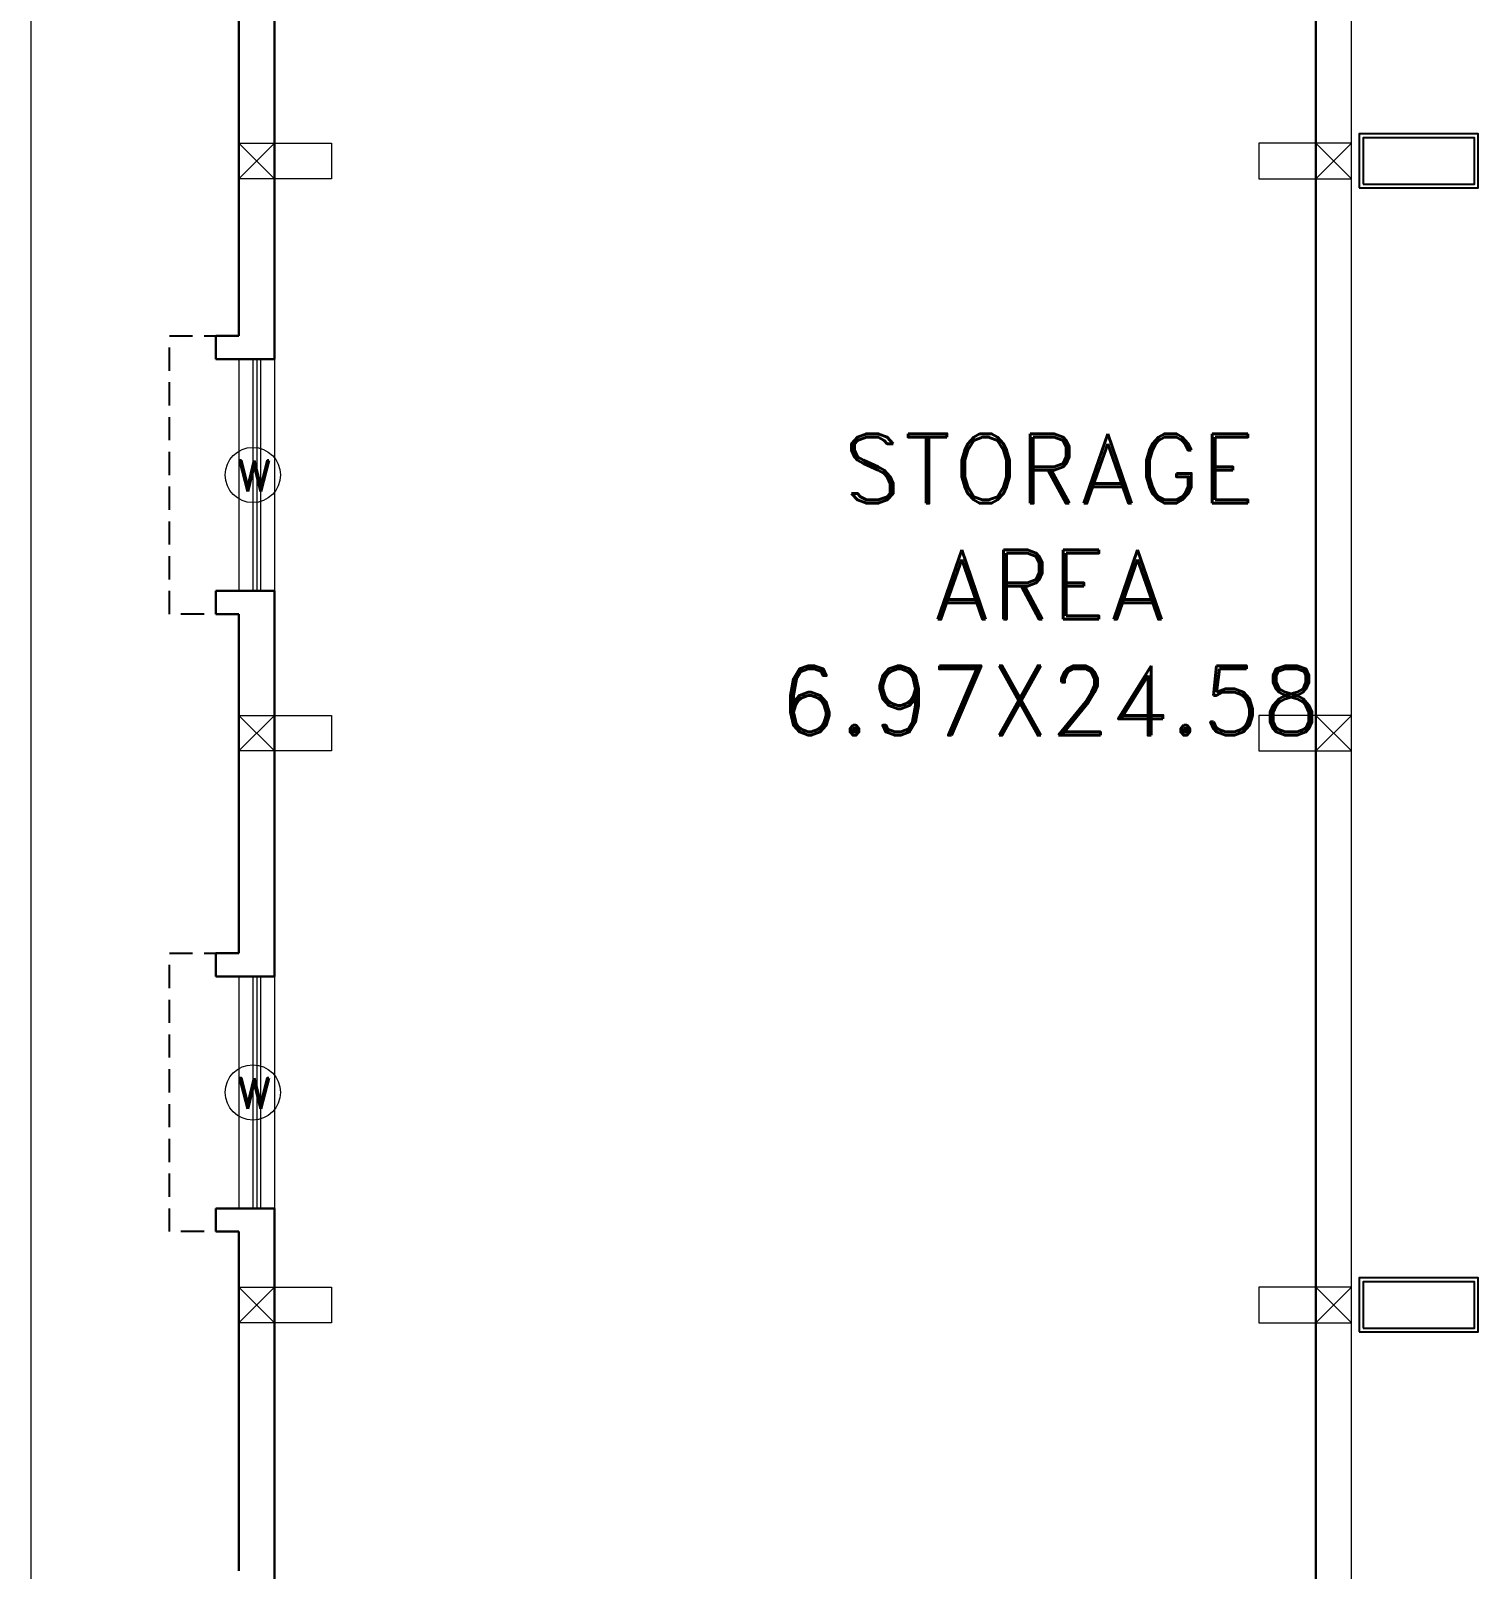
# Model space of a CAD drawing. Header units: inches. Extents: x -605 to 2991212, y -2872845 to 0.
# Drawn here: x 2447588 to 2456956, y -2734155 to -2724203 of the extents above; entities that cross this region are included whole.
import ezdxf

# ---------------------------------------------------------------- set-up
doc = ezdxf.new("R2010")
doc.units = ezdxf.units.IN
doc.header["$LTSCALE"] = 600
doc.header["$MEASUREMENT"] = 0
doc.linetypes.add('DASHED2', pattern=[0.375, 0.25, -0.125])
for name, color, linetype, lineweight in [('DIM', 251, 'Continuous', 0), ('PV_TEXT_ROMANS', 7, 'Continuous', 0), ('rRCC 2', 40, 'Continuous', 15), ('TEXT', 7, 'Continuous', 0), ('WALLS', 7, 'Continuous', 30)]:
    doc.layers.add(name, color=color, linetype=linetype, lineweight=lineweight)
doc.layers.add('SnT-ROAD', color=25, linetype='Continuous')
doc.layers.add('window', color=7, linetype='Continuous', lineweight=15, true_color=0x735461)
doc.styles.add('DIM', font='geniso.shx', dxfattribs={"width": 0.85})
doc.styles.add('PV_ROMAND', font='romand.shx')
doc.dimstyles.new('ST-100', dxfattribs={"dimscale": 100, "dimtxt": 2.5, "dimasz": 2, "dimexe": 0.18, "dimexo": 0.0625, "dimgap": 0.2, "dimtad": 0, "dimdec": 0, "dimzin": 0, "dimdsep": 46, "dimtxsty": 'DIM', "dimblk": 'OPEN90', "dimcen": 0.09, "dimclrd": 256, "dimclrt": 7, "dimadec": 0, "dimazin": 0, "dimtfac": 1, "dimtdec": 0, "dimtofl": 0, "dimtmove": 0, "dimatfit": 3, "dimldrblk": 'OPEN90', "dimfxl": 1, "dimtolj": 1, "dimtzin": 0, "dimlwd": -1, "dimarcsym": 0})

# ---------------------------------------------------------------- blocks, each defined once
blk = doc.blocks.new('_Open90')
at = {"color": 0, "linetype": 'ByBlock', "lineweight": -2}
for p, q in [((-0.5, 0.5), (0, 0)), ((0, 0), (-1, 0)), ((0, 0), (-0.5, -0.5))]:
    blk.add_line(p, q, dxfattribs=at)
blk = doc.blocks.new('*D2278')
at = {"layer": 'Defpoints', "color": 0, "linetype": 'ByBlock'}
for p in [(2611806, -2241094.8), (2613003.2, -2241094.8), (2613003.2, -2328514.8)]:
    blk.add_point(p, dxfattribs=at)
at = {"layer": 'DIM', "color": 0, "lineweight": -2}
for p, q in [((2612006, -2241094.8), (2611806, -2241094.8)), ((2612006, -2328514.8), (2611806, -2328514.8))]:
    blk.add_line(p, q, dxfattribs=at)
at = {"layer": 'DIM'}
for p, q in [((2611806, -2241294.8), (2611806, -2284363.9)), ((2611806, -2328314.8), (2611806, -2285245.6))]:
    blk.add_line(p, q, dxfattribs=at)
at = {"layer": 'DIM', "linetype": 'ByBlock', "xscale": 200, "yscale": 200, "zscale": 200}
for p, rotation in [((2611806, -2241094.8), 90), ((2611806, -2328514.8), 270)]:
    blk.add_blockref('_Open90', p, dxfattribs=dict(at, rotation=rotation))
at = {"layer": 'DIM', "color": 7, "linetype": 'ByBlock', "insert": (2611806, -2284804.8), "char_height": 300, "attachment_point": 5, "rotation": 90, "style": 'DIM'}
blk.add_mtext('\\A1;87420', dxfattribs=at)
blk = doc.blocks.new('sdfvgfdd')
at = {"layer": 'TEXT'}
blk.add_circle((2432365.2, -2352024.6), 178.8, dxfattribs=at)
at = {"layer": 'TEXT', "insert": (2432263.3, -2351931.7), "char_height": 200, "attachment_point": 1, "style": 'PV_ROMAND'}
blk.add_mtext('W', dxfattribs=at)
blk = doc.blocks.new('GGG')
at = {"color": 7, "linetype": 'DASHED2'}
for p, q in [((2612703.2, -2256937), (2612703.2, -2255136.8)), ((2612703.2, -2255136.8), (2613153.2, -2255136.8)), ((2613153.2, -2256937), (2612703.2, -2256937)), ((2612703.2, -2260931), (2612703.2, -2259130.8)), ((2612703.2, -2259130.8), (2613153.2, -2259130.8)), ((2613153.2, -2260931), (2612703.2, -2260931))]:
    blk.add_line(p, q, dxfattribs=at)
at = {"color": 3, "linetype": 'ByBlock'}
for points in [[(2620403.2, -2254180.3), (2621173.2, -2254180.3), (2621173.2, -2253830.3), (2620403.2, -2253830.3)], [(2620403.2, -2261580.3), (2621173.2, -2261580.3), (2621173.2, -2261230.3), (2620403.2, -2261230.3)]]:
    blk.add_lwpolyline(points, close=True, dxfattribs=at)
at = {"color": 2, "linetype": 'ByBlock'}
for points in [[(2620428.2, -2254155.3), (2621148.2, -2254155.3), (2621148.2, -2253855.3), (2620428.2, -2253855.3)], [(2620428.2, -2261555.3), (2621148.2, -2261555.3), (2621148.2, -2261255.3), (2620428.2, -2261255.3)]]:
    blk.add_lwpolyline(points, close=True, dxfattribs=at)
at = {"layer": 'rRCC 2', "color": 6}
for p, q in [((2613153.2, -2253890.3), (2613383.2, -2254120.3)), ((2613153.2, -2254120.3), (2613383.2, -2253890.3)), ((2620353.2, -2253890.3), (2620123.2, -2254120.3)), ((2620353.2, -2254120.3), (2620123.2, -2253890.3)), ((2613153.2, -2257591.8), (2613383.2, -2257821.8)), ((2613153.2, -2257821.8), (2613383.2, -2257591.8)), ((2620353.2, -2257591.8), (2620123.2, -2257821.8)), ((2620353.2, -2257821.8), (2620123.2, -2257591.8)), ((2613153.2, -2261290.3), (2613383.2, -2261520.3)), ((2613153.2, -2261520.3), (2613383.2, -2261290.3)), ((2620353.2, -2261290.3), (2620123.2, -2261520.3)), ((2620353.2, -2261520.3), (2620123.2, -2261290.3))]:
    blk.add_line(p, q, dxfattribs=at)
for points in [[(2613153.2, -2254120.3), (2613153.2, -2253890.3), (2613753.2, -2253890.3), (2613753.2, -2254120.3)], [(2613153.2, -2253890.3), (2613383.2, -2253890.3), (2613383.2, -2254120.3), (2613153.2, -2254120.3)], [(2620353.2, -2254120.3), (2620353.2, -2253890.3), (2619753.2, -2253890.3), (2619753.2, -2254120.3)], [(2620353.2, -2253890.3), (2620123.2, -2253890.3), (2620123.2, -2254120.3), (2620353.2, -2254120.3)], [(2613153.2, -2257821.8), (2613153.2, -2257591.8), (2613753.2, -2257591.8), (2613753.2, -2257821.8)], [(2613153.2, -2257591.8), (2613383.2, -2257591.8), (2613383.2, -2257821.8), (2613153.2, -2257821.8)], [(2620353.2, -2257821.8), (2620353.2, -2257591.8), (2619753.2, -2257591.8), (2619753.2, -2257821.8)], [(2620353.2, -2257591.8), (2620123.2, -2257591.8), (2620123.2, -2257821.8), (2620353.2, -2257821.8)], [(2613153.2, -2261520.3), (2613153.2, -2261290.3), (2613753.2, -2261290.3), (2613753.2, -2261520.3)], [(2613153.2, -2261290.3), (2613383.2, -2261290.3), (2613383.2, -2261520.3), (2613153.2, -2261520.3)], [(2620353.2, -2261520.3), (2620353.2, -2261290.3), (2619753.2, -2261290.3), (2619753.2, -2261520.3)], [(2620353.2, -2261290.3), (2620123.2, -2261290.3), (2620123.2, -2261520.3), (2620353.2, -2261520.3)]]:
    blk.add_lwpolyline(points, close=True, dxfattribs=at)
at = {"layer": 'WALLS', "linetype": 'ByBlock'}
for p, q in [((2620123.2, -2268690.3), (2620123.2, -2249270.3)), ((2613383.2, -2252792.8), (2613383.2, -2255286.8)), ((2613153.2, -2252943), (2613153.2, -2255136.8)), ((2613003.2, -2255286.8), (2613003.2, -2255136.8)), ((2613003.2, -2255136.8), (2613153.2, -2255136.8)), ((2613153.2, -2255286.8), (2613003.2, -2255286.8)), ((2613153.2, -2255286.8), (2613383.2, -2255286.8)), ((2613153.2, -2255286.8), (2613383.2, -2255286.8)), ((2613153.2, -2256786.8), (2613003.2, -2256787)), ((2613003.2, -2256787), (2613003.2, -2256937)), ((2613153.2, -2256786.8), (2613383.2, -2256786.8)), ((2613383.2, -2256786.8), (2613383.2, -2259280.8)), ((2613003.2, -2256937), (2613153.2, -2256937)), ((2613153.2, -2256937), (2613153.2, -2259130.8)), ((2613003.2, -2259280.8), (2613003.2, -2259130.8)), ((2613003.2, -2259130.8), (2613153.2, -2259130.8)), ((2613153.2, -2259280.8), (2613003.2, -2259280.8)), ((2613153.2, -2259280.8), (2613383.2, -2259280.8)), ((2613153.2, -2259280.8), (2613383.2, -2259280.8)), ((2613153.2, -2260780.8), (2613003.2, -2260781)), ((2613003.2, -2260781), (2613003.2, -2260931)), ((2613153.2, -2260780.8), (2613383.2, -2260780.8)), ((2613383.2, -2260780.8), (2613383.2, -2263274.8)), ((2613003.2, -2260931), (2613153.2, -2260931)), ((2613153.2, -2260931), (2613153.2, -2263124.8))]:
    blk.add_line(p, q, dxfattribs=at)
at = {"layer": 'window', "color": 146, "linetype": 'ByBlock', "true_color": 0x105689}
for p, q in [((2620353.2, -2266060.3), (2620353.2, -2249270.3)), ((2613153.2, -2255286.8), (2613153.2, -2256786.8)), ((2613243.2, -2255286.8), (2613243.2, -2256786.8)), ((2613268.2, -2255286.8), (2613268.2, -2256786.8)), ((2613293.2, -2255286.8), (2613293.2, -2256786.8)), ((2613383.2, -2255286.8), (2613383.2, -2256786.8)), ((2613153.2, -2259280.8), (2613153.2, -2260780.8)), ((2613243.2, -2259280.8), (2613243.2, -2260780.8)), ((2613268.2, -2259280.8), (2613268.2, -2260780.8)), ((2613293.2, -2259280.8), (2613293.2, -2260780.8)), ((2613383.2, -2259280.8), (2613383.2, -2260780.8))]:
    blk.add_line(p, q, dxfattribs=at)
at = {"layer": 'SnT-ROAD', "color": 4, "linetype": 'ByBlock'}
for p in [(180878, 95987.8), (180878, 91993.8)]:
    blk.add_blockref('sdfvgfdd', p, dxfattribs=at)
at = {"layer": 'PV_TEXT_ROMANS', "insert": (2616644.9, -2255770), "char_height": 450, "attachment_point": 1, "style": 'PV_ROMAND'}
blk.add_mtext('\\pxqc;STORAGE\\PAREA\\P6.97X24.58', dxfattribs=at)
at = {"layer": 'DIM'}
dim = blk.add_linear_dim(base=(2611806, -2241094.8), p1=(2613003.2, -2328514.8), p2=(2613003.2, -2241094.8), angle=90, dimstyle='ST-100', override={"dimtxt": 3, "dimexe": 0, "dimexo": 0, "dimtmove": 1, "dimfxl": 2, "dimfxlon": 1, "dimtfillclr": 256, "dimarcsym": 1}, dxfattribs=at)
dim.commit()
dim.dimension.update_dxf_attribs({"geometry": '*D2278', "text_midpoint": (2611806, -2284804.8)})

msp = doc.modelspace()

# ---------------------------------------------------------------- block references
at = {"layer": 'SnT-ROAD', "color": 1, "linetype": 'ByBlock'}
msp.add_blockref('GGG', (-164217.6, -471039.5), dxfattribs=at)

doc.saveas('drawing.dxf')
